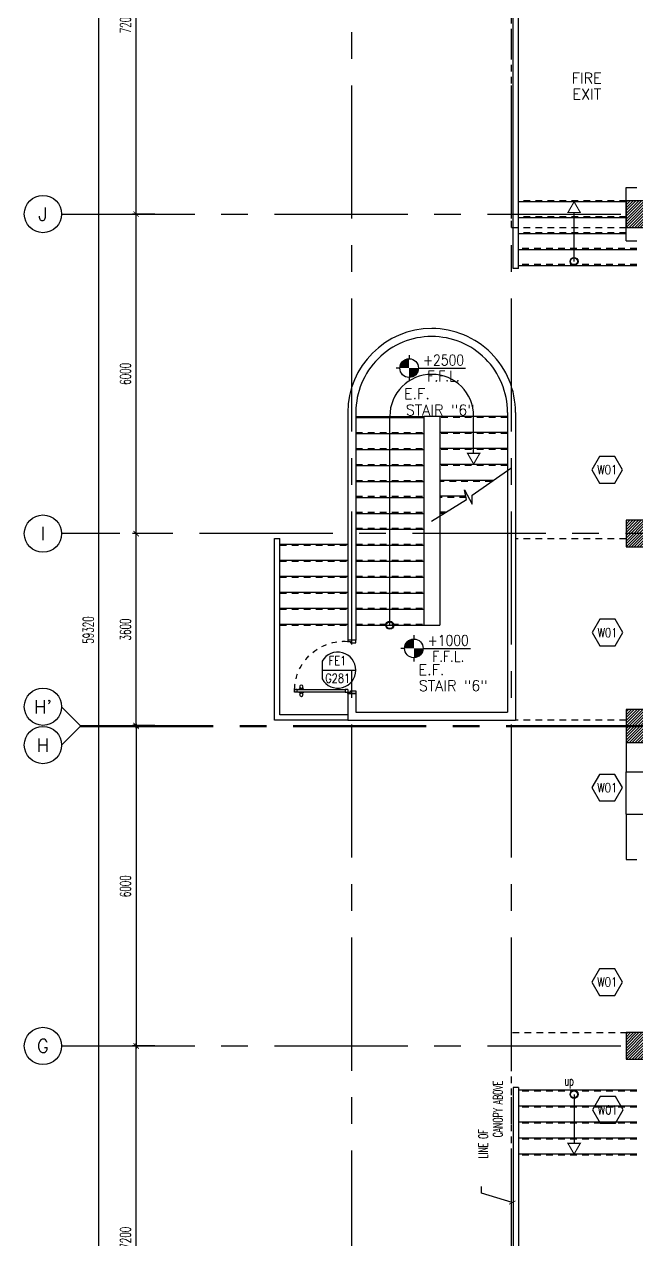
# Model space of a CAD drawing. Extents: x 417820 to 418166, y 43448 to 43632.
# Drawn here: x 417819.91 to 417831.41, y 43484.84 to 43507.66 of the extents above; entities that cross this region are included whole.
import ezdxf
from ezdxf.enums import TextEntityAlignment as Align

# ---------------------------------------------------------------- set-up
doc = ezdxf.new("R2010")
doc.units = 0
doc.header["$MEASUREMENT"] = 0
doc.header["$PDMODE"] = 3
doc.header["$PDSIZE"] = 0.1
for name, pattern in [('CENTERX2', [4, 2.5, -0.5, 0.5, -0.5]), ('HIDDEN', [0.375, 0.25, -0.125]), ('HIDDEN2', [0.1875, 0.125, -0.0625])]:
    doc.linetypes.add(name, pattern=pattern)
doc.layers.get('0').update_dxf_attribs({"linetype": 'CONTINUOUS'})
doc.layers.get('DEFPOINTS').update_dxf_attribs({"linetype": 'CONTINUOUS'})
for name, color, linetype in [('AX', 6, 'CONTINUOUS'), ('AX-CR', 2, 'CONTINUOUS'), ('AX-DIM', 4, 'CONTINUOUS'), ('AX-TXT', 4, 'CONTINUOUS'), ('AXES', 11, 'CENTERX2'), ('CANOPY-LN', 3, 'CONTINUOUS'), ('COL', 2, 'CONTINUOUS'), ('DOOR', 11, 'CONTINUOUS'), ('DOOR-CR', 2, 'CONTINUOUS'), ('DOOR-NO', 3, 'CONTINUOUS'), ('Handrail', 4, 'CONTINUOUS'), ('HAT', 8, 'CONTINUOUS'), ('HIDDEN', 9, 'HIDDEN2'), ('LEV-PL', 4, 'CONTINUOUS'), ('PART', 9, 'CONTINUOUS'), ('RM-NAME', 11, 'CONTINUOUS'), ('STR', 5, 'CONTINUOUS'), ('WALL', 2, 'CONTINUOUS'), ('WIN', 5, 'CONTINUOUS'), ('WIN-BOX', 3, 'CONTINUOUS'), ('WIN-NO', 5, 'CONTINUOUS')]:
    doc.layers.add(name, color=color, linetype=linetype)
doc.styles.add('ROMANS', font='ROMANS.shx', dxfattribs={"width": 0.6})
doc.styles.add('S', font='ROMANS.SHX')
doc.dimstyles.new('STANDARD in', dxfattribs={"dimtxt": 0.2, "dimasz": 0.1, "dimexe": 0.07, "dimexo": 0.05, "dimgap": 0.1, "dimtad": 1, "dimdec": 0, "dimlfac": 1000, "dimzin": 0, "dimdsep": 46, "dimtxsty": 'ROMANS', "dimblk": 'ARCHTICK', "dimcen": 0.05, "dimdle": 0.05, "dimclrd": 4, "dimclre": 4, "dimclrt": 2, "dimadec": 0, "dimazin": 0, "dimtfac": 1, "dimtdec": 0, "dimtmove": 2, "dimatfit": 3, "dimldrblk": 'ARCHTICK', "dimfxl": 0, "dimtolj": 1, "dimtzin": 0, "dimarcsym": 0})

# ---------------------------------------------------------------- blocks, each defined once
blk = doc.blocks.new('_ARCHTICK')
at = {"color": 0, "linetype": 'ByBlock', "const_width": 0.15}
blk.add_lwpolyline([(-0.5, -0.5), (0.5, 0.5)], dxfattribs=at)
blk = doc.blocks.new('*D113')
at = {"layer": 'AX-DIM', "color": 4, "linetype": 'ByBlock', "lineweight": -2}
for p, q in [((417822.005, 43494.444), (417822.005, 43498.144)), ((417822.355, 43498.094), (417821.935, 43498.094)), ((417822.355, 43494.494), (417821.935, 43494.494))]:
    blk.add_line(p, q, dxfattribs=at)
at = {"layer": 'DEFPOINTS', "color": 0, "linetype": 'ByBlock'}
for p in [(417822.005, 43498.094), (417822.405, 43498.094), (417822.405, 43494.494)]:
    blk.add_point(p, dxfattribs=at)
at = {"layer": 'AX-DIM', "color": 4, "linetype": 'ByBlock', "lineweight": -2, "xscale": 0.1, "yscale": 0.1, "zscale": 0.1}
for p, rotation in [((417822.005, 43498.094), 90), ((417822.005, 43494.494), 270)]:
    blk.add_blockref('_ARCHTICK', p, dxfattribs=dict(at, rotation=rotation))
at = {"layer": 'AX-DIM', "color": 2, "linetype": 'ByBlock', "insert": (417821.805, 43496.294), "char_height": 0.2, "attachment_point": 5, "rotation": 90, "style": 'ROMANS'}
blk.add_mtext('\\A1;3600', dxfattribs=at)
blk = doc.blocks.new('*D114')
at = {"layer": 'AX-DIM', "color": 4, "lineweight": -2}
for p, q in [((417821.305, 43466.574), (417821.305, 43525.994)), ((417831.157, 43525.944), (417821.235, 43525.944)), ((417831.157, 43466.624), (417821.235, 43466.624))]:
    blk.add_line(p, q, dxfattribs=at)
at = {"layer": 'DEFPOINTS', "color": 0}
for p in [(417821.305, 43525.944), (417831.207, 43525.944), (417831.207, 43466.624)]:
    blk.add_point(p, dxfattribs=at)
at = {"layer": 'AX-DIM', "color": 4, "lineweight": -2, "xscale": 0.1, "yscale": 0.1, "zscale": 0.1}
for p, rotation in [((417821.305, 43525.944), 90), ((417821.305, 43466.624), 270)]:
    blk.add_blockref('_ARCHTICK', p, dxfattribs=dict(at, rotation=rotation))
at = {"layer": 'AX-DIM', "color": 2, "insert": (417821.105, 43496.284), "char_height": 0.2, "attachment_point": 5, "rotation": 90, "style": 'ROMANS'}
blk.add_mtext('\\A1;59320', dxfattribs=at)
blk = doc.blocks.new('LEV1')
at = {"layer": 'LEV-PL'}
for p, q in [((0, 245), (0, 175)), ((-175, 0), (-245, 0)), ((175, 0), (1061, 0)), ((0, -175), (0, -245))]:
    blk.add_line(p, q, dxfattribs=at)
at = {"layer": 'LEV-PL', "const_width": 175}
for points in [[(-88, 0, -0.414214), (0, 88, -1)], [(88, 0, -0.414214), (0, -88, -1)]]:
    blk.add_lwpolyline(points, format="xyb", dxfattribs=at)
at = {"layer": 'LEV-PL'}
blk.add_circle((0, 0), 175, dxfattribs=at)
at = {"layer": 'LEV-PL', "color": 4, "style": 'S', "width": 0.85}
for tag, p in [('+0000', (646, 50)), ('F.F.L.', (646, -250))]:
    blk.add_attdef(tag, text='', height=200, dxfattribs=at).set_placement(p, align=Align.CENTER)
blk = doc.blocks.new('*D120')
at = {"layer": 'AX-DIM', "color": 4, "lineweight": -2}
for p, q in [((417822.355, 43488.474), (417821.935, 43488.474)), ((417822.005, 43481.224), (417822.005, 43488.524)), ((417822.355, 43481.274), (417821.935, 43481.274))]:
    blk.add_line(p, q, dxfattribs=at)
at = {"layer": 'DEFPOINTS', "color": 0}
for p in [(417822.005, 43488.474), (417822.405, 43488.474), (417822.405, 43481.274)]:
    blk.add_point(p, dxfattribs=at)
at = {"layer": 'AX-DIM', "color": 4, "lineweight": -2, "xscale": 0.1, "yscale": 0.1, "zscale": 0.1}
for p, rotation in [((417822.005, 43488.474), 90), ((417822.005, 43481.274), 270)]:
    blk.add_blockref('_ARCHTICK', p, dxfattribs=dict(at, rotation=rotation))
at = {"layer": 'AX-DIM', "color": 2, "insert": (417821.805, 43484.874), "char_height": 0.2, "attachment_point": 5, "rotation": 90, "style": 'ROMANS'}
blk.add_mtext('\\A1;7200', dxfattribs=at)
blk = doc.blocks.new('AXL')
at = {"layer": 'AX-CR'}
blk.add_circle((-350, 0), 350, dxfattribs=at)
at = {"layer": 'AX-TXT', "style": 'ROMANS'}
blk.add_attdef('AX', text='', height=250, dxfattribs=at).set_placement((-350, 0), align=Align.MIDDLE)
blk = doc.blocks.new('WW1')
at = {"layer": 'WIN-BOX'}
blk.add_lwpolyline([(144, -250), (289, 0), (144, 250), (-144, 250), (-289, 0), (-144, -250)], close=True, dxfattribs=at)
at = {"layer": 'WIN-NO', "style": 'ROMANS', "width": 0.8}
blk.add_attdef('W00', text='', height=170, dxfattribs=at).set_placement((0, 0), align=Align.MIDDLE)
blk = doc.blocks.new('*X77')
at = {"color": 0}
for p, q in [((24139, 32306), (24594, 32761)), ((24139, 32359), (24541, 32761)), ((24139, 32412), (24488, 32761)), ((24139, 32465), (24435, 32761)), ((24139, 32518), (24382, 32761)), ((24139, 32571), (24329, 32761)), ((24139, 32625), (24276, 32761)), ((24139, 32678), (24223, 32761)), ((24139, 32731), (24170, 32761)), ((24147, 32261), (24639, 32753)), ((24200, 32261), (24639, 32700)), ((24253, 32261), (24639, 32647)), ((24306, 32261), (24639, 32594)), ((24359, 32261), (24639, 32541)), ((24412, 32261), (24639, 32488)), ((24465, 32261), (24639, 32435)), ((24518, 32261), (24639, 32382)), ((24571, 32261), (24639, 32329)), ((24624, 32261), (24639, 32276))]:
    blk.add_line(p, q, dxfattribs=at)
blk = doc.blocks.new('COL50')
at = {"layer": 'COL'}
blk.add_lwpolyline([(-250, 250), (-250, -250), (250, -250), (250, 250)], close=True, dxfattribs=at)
blk = doc.blocks.new('*D124')
at = {"layer": 'AX-DIM', "color": 4, "linetype": 'ByBlock', "lineweight": -2}
for p, q in [((417822.355, 43511.294), (417821.935, 43511.294)), ((417822.005, 43504.044), (417822.005, 43511.344)), ((417822.355, 43504.094), (417821.935, 43504.094))]:
    blk.add_line(p, q, dxfattribs=at)
at = {"layer": 'DEFPOINTS', "color": 0, "linetype": 'ByBlock'}
for p in [(417822.005, 43511.294), (417822.405, 43511.294), (417822.405, 43504.094)]:
    blk.add_point(p, dxfattribs=at)
at = {"layer": 'AX-DIM', "color": 4, "linetype": 'ByBlock', "lineweight": -2, "xscale": 0.1, "yscale": 0.1, "zscale": 0.1}
for p, rotation in [((417822.005, 43511.294), 90), ((417822.005, 43504.094), 270)]:
    blk.add_blockref('_ARCHTICK', p, dxfattribs=dict(at, rotation=rotation))
at = {"layer": 'AX-DIM', "color": 2, "linetype": 'ByBlock', "insert": (417821.805, 43507.694), "char_height": 0.2, "attachment_point": 5, "rotation": 90, "style": 'ROMANS'}
blk.add_mtext('\\A1;7200', dxfattribs=at)
blk = doc.blocks.new('*D125')
at = {"layer": 'AX-DIM', "color": 4, "linetype": 'ByBlock', "lineweight": -2}
for p, q in [((417822.355, 43504.094), (417821.935, 43504.094)), ((417822.005, 43498.044), (417822.005, 43504.144)), ((417822.355, 43498.094), (417821.935, 43498.094))]:
    blk.add_line(p, q, dxfattribs=at)
at = {"layer": 'DEFPOINTS', "color": 0, "linetype": 'ByBlock'}
for p in [(417822.005, 43504.094), (417822.405, 43504.094), (417822.405, 43498.094)]:
    blk.add_point(p, dxfattribs=at)
at = {"layer": 'AX-DIM', "color": 4, "linetype": 'ByBlock', "lineweight": -2, "xscale": 0.1, "yscale": 0.1, "zscale": 0.1}
for p, rotation in [((417822.005, 43504.094), 90), ((417822.005, 43498.094), 270)]:
    blk.add_blockref('_ARCHTICK', p, dxfattribs=dict(at, rotation=rotation))
at = {"layer": 'AX-DIM', "color": 2, "linetype": 'ByBlock', "insert": (417821.805, 43501.094), "char_height": 0.2, "attachment_point": 5, "rotation": 90, "style": 'ROMANS'}
blk.add_mtext('\\A1;6000', dxfattribs=at)
blk = doc.blocks.new('*X80')
at = {"color": 0}
for p, q in [((24139, 47951), (24589, 48401)), ((24139, 48004), (24536, 48401)), ((24139, 48057), (24483, 48401)), ((24139, 48110), (24430, 48401)), ((24139, 48163), (24377, 48401)), ((24139, 48216), (24324, 48401)), ((24139, 48269), (24271, 48401)), ((24139, 48322), (24218, 48401)), ((24139, 48375), (24165, 48401)), ((24142, 47901), (24639, 48398)), ((24195, 47901), (24639, 48345)), ((24248, 47901), (24639, 48292)), ((24301, 47901), (24639, 48239)), ((24354, 47901), (24639, 48186)), ((24407, 47901), (24639, 48133)), ((24460, 47901), (24639, 48080)), ((24513, 47901), (24639, 48027)), ((24566, 47901), (24639, 47974)), ((24620, 47901), (24639, 47921))]:
    blk.add_line(p, q, dxfattribs=at)
blk = doc.blocks.new('*X79')
at = {"color": 0}
for p, q in [((24139, 41905), (24635, 42401)), ((24139, 41958), (24582, 42401)), ((24139, 42011), (24529, 42401)), ((24139, 42064), (24476, 42401)), ((24139, 42117), (24423, 42401)), ((24139, 42170), (24370, 42401)), ((24139, 42223), (24317, 42401)), ((24139, 42277), (24264, 42401)), ((24139, 42330), (24211, 42401)), ((24139, 42383), (24158, 42401)), ((24188, 41901), (24639, 42352)), ((24241, 41901), (24639, 42299)), ((24294, 41901), (24639, 42246)), ((24347, 41901), (24639, 42193)), ((24400, 41901), (24639, 42140)), ((24453, 41901), (24639, 42087)), ((24506, 41901), (24639, 42034)), ((24559, 41901), (24639, 41981)), ((24612, 41901), (24639, 41928))]:
    blk.add_line(p, q, dxfattribs=at)
blk = doc.blocks.new('*D141')
at = {"layer": 'AX-DIM', "color": 4, "linetype": 'ByBlock', "lineweight": -2}
for p, q in [((417822.355, 43494.474), (417821.935, 43494.474)), ((417822.005, 43494.524), (417822.005, 43488.424)), ((417822.355, 43488.474), (417821.935, 43488.474))]:
    blk.add_line(p, q, dxfattribs=at)
at = {"layer": 'DEFPOINTS', "color": 0, "linetype": 'ByBlock'}
for p in [(417822.405, 43494.474), (417822.005, 43488.474), (417822.405, 43488.474)]:
    blk.add_point(p, dxfattribs=at)
at = {"layer": 'AX-DIM', "color": 4, "linetype": 'ByBlock', "lineweight": -2, "xscale": 0.1, "yscale": 0.1, "zscale": 0.1}
for p, rotation in [((417822.005, 43494.474), 90), ((417822.005, 43488.474), 270)]:
    blk.add_blockref('_ARCHTICK', p, dxfattribs=dict(at, rotation=rotation))
at = {"layer": 'AX-DIM', "color": 2, "linetype": 'ByBlock', "insert": (417821.805, 43491.474), "char_height": 0.2, "attachment_point": 5, "rotation": 90, "style": 'ROMANS'}
blk.add_mtext('\\A1;6000', dxfattribs=at)
blk = doc.blocks.new('STL-DR')
at = {"layer": 'DOOR', "color": 0, "linetype": 'ByBlock'}
for p, q in [((50, 0), (0, 0)), ((0, -150), (0, 0)), ((50, -100), (50, 0)), ((0, -150), (25, -150)), ((25, -100), (50, -100)), ((25, -150), (25, -100)), ((75, -150), (25, -150)), ((25, -200), (25, -150)), ((75, -200), (25, -200)), ((75, -150), (75, -200)), ((950, -100), (950, 0)), ((950, 0), (1000, 0)), ((975, -100), (950, -100)), ((975, -150), (975, -100)), ((1000, -150), (975, -150)), ((1000, 0), (1000, -150)), ((18, -990), (9, -990)), ((9, -1055), (9, -990)), ((18, -1055), (9, -1055)), ((18, -978), (18, -1068)), ((25, -978), (18, -978)), ((18, -1055), (18, -990)), ((25, -1068), (18, -1068)), ((25, -1100), (75, -1100)), ((25, -1100), (25, -1150)), ((75, -978), (82, -978)), ((75, -1068), (82, -1068)), ((75, -1100), (75, -1150)), ((82, -978), (82, -1068)), ((82, -990), (91, -990)), ((82, -1055), (82, -990)), ((82, -1055), (91, -1055)), ((91, -1055), (91, -990)), ((25, -1150), (75, -1150)), ((75, -1150), (25, -1150))]:
    blk.add_line(p, q, dxfattribs=at)
at = {"layer": 'DOOR', "linetype": 'ByBlock'}
for p, q in [((25, -200), (25, -1100)), ((75, -1100), (75, -200))]:
    blk.add_line(p, q, dxfattribs=at)
at = {"layer": 'DOOR', "color": 0, "linetype": 'ByBlock'}
for centre in [(-24, -1023), (124, -1023)]:
    blk.add_circle(centre, 32.4, dxfattribs=at)
at = {"layer": 'DOOR', "linetype": 'HIDDEN', "ltscale": 0.5}
blk.add_arc((50, -223), 928, 271.544, 4.4816, dxfattribs=at)
at = {"layer": 'WALL'}
for p, q in [((0, 0), (0, -150)), ((0, 0), (0, -150)), ((1000, 0), (1000, -150))]:
    blk.add_line(p, q, dxfattribs=at)
blk = doc.blocks.new('DD1')
at = {"layer": 'DOOR-CR'}
blk.add_line((-316, 0), (316, 0), dxfattribs=at)
blk.add_lwpolyline([(-316, -166, 3.820224), (-316, 166)], format="xyb", close=True, dxfattribs=at)
at = {"layer": 'DOOR-NO', "color": 255, "style": 'ROMANS'}
for tag, width, p in [('G', 0.8, (-22, 156)), ('0000', 0.7, (-22, -136))]:
    blk.add_attdef(tag, text='', height=196, dxfattribs=dict(at, width=width)).set_placement(p, align=Align.MIDDLE)

msp = doc.modelspace()

# ---------------------------------------------------------------- hatches: boundary and pattern name
at = {"layer": 'HAT'}
h = msp.add_hatch(dxfattribs=at)
h.set_pattern_fill('ANSI31', color=256, scale=0.3, style=0)
h.set_pattern_definition([(45, (417480.111385, 43455.963322), (-0.0265165043, 0.0265165043), [])])
h.paths.add_polyline_path([(417831.4566, 43494.7943), (417831.2066, 43494.7943), (417831.2066, 43494.4943), (417831.4566, 43494.4943)])
h.paths.add_polyline_path([(417831.7066, 43494.7943), (417831.4566, 43494.7943), (417831.4566, 43494.4943), (417831.7066, 43494.4943)])
h.paths.add_polyline_path([(417831.4566, 43494.4743), (417831.2066, 43494.4743), (417831.2066, 43494.1743), (417831.4566, 43494.1743)])
h.paths.add_polyline_path([(417831.7066, 43494.4743), (417831.4566, 43494.4743), (417831.4566, 43494.1743), (417831.7066, 43494.1743)])

# ---------------------------------------------------------------- linework, layer by layer
for p, q in [((417828.3132, 43498.8145), (417829.0445, 43499.3223)), ((417828.1728, 43498.9131), (417828.3132, 43498.6442)), ((417828.2079, 43498.7377), (417828.1728, 43498.9131)), ((417828.3132, 43498.6442), (417828.3132, 43498.8145)), ((417827.5526, 43498.3286), (417828.2079, 43498.7377)), ((417827.8184, 43498.4945), (417827.7066, 43498.4945)), ((417827.7864, 43498.4745), (417827.7066, 43498.4745))]:
    msp.add_line(p, q)
at = {"layer": 'AXES'}
for p, q in [((417826.0566, 43460.01), (417826.0566, 43538.4875)), ((417829.0566, 43460.01), (417829.0566, 43538.4875)), ((417820.6052, 43504.0943), (417889.6966, 43504.0943)), ((417889.6966, 43498.0943), (417820.6052, 43498.0943)), ((417820.9552, 43494.4943), (417820.6052, 43494.8443)), ((417820.9552, 43494.4743), (417820.6052, 43494.1243)), ((417820.9552, 43494.4943), (417889.6966, 43494.4943)), ((417820.9552, 43494.4743), (417889.6966, 43494.4743)), ((417820.6052, 43488.4743), (417889.6966, 43488.4743))]:
    msp.add_line(p, q, dxfattribs=at)
at = {"layer": 'CANOPY-LN', "linetype": 'HIDDEN2'}
for p, q in [((417829.0566, 43503.8443), (417829.0566, 43511.5443)), ((417829.0566, 43503.8443), (417831.2066, 43503.8443)), ((417829.0566, 43481.0243), (417829.0566, 43488.7243)), ((417829.0766, 43488.7243), (417831.2066, 43488.7243))]:
    msp.add_line(p, q, dxfattribs=at)
at = {"layer": 'COL'}
for points in [[(417831.7066, 43494.7943), (417831.2066, 43494.7943), (417831.2066, 43494.4943), (417831.7066, 43494.4943)], [(417831.7066, 43494.4743), (417831.2066, 43494.4743), (417831.2066, 43494.1743), (417831.7066, 43494.1743)]]:
    msp.add_lwpolyline(points, close=True, dxfattribs=at)
at = {"layer": 'Handrail'}
for p, q in [((417829.0857, 43507.4693), (417829.0857, 43516.4693)), ((417829.1857, 43507.4693), (417829.1857, 43516.4693)), ((417829.0857, 43503.0736), (417829.0857, 43507.4693)), ((417829.1857, 43503.0736), (417829.1857, 43507.4693)), ((417829.1857, 43503.0736), (417829.0857, 43503.0736)), ((417824.6066, 43494.5943), (417824.6066, 43498.0037)), ((417824.6066, 43498.0037), (417824.7066, 43498.0037)), ((417824.7066, 43494.6943), (417824.7066, 43498.0037)), ((417825.9816, 43494.6943), (417824.7066, 43494.6943)), ((417825.9816, 43494.5943), (417824.6066, 43494.5943)), ((417829.0857, 43487.6954), (417829.0857, 43482.6993)), ((417829.1857, 43487.6954), (417829.0857, 43487.6954)), ((417829.1857, 43487.6954), (417829.1857, 43482.6993))]:
    msp.add_line(p, q, dxfattribs=at)
at = {"layer": 'HIDDEN'}
for p, q in [((417831.2066, 43497.9943), (417829.1316, 43497.9943)), ((417831.2066, 43494.5943), (417829.1316, 43494.5943))]:
    msp.add_line(p, q, dxfattribs=at)
at = {"layer": 'STR', "linetype": 'HIDDEN2'}
for p, q in [((417831.2057, 43504.3443), (417829.1857, 43504.3443)), ((417831.2057, 43504.0443), (417829.1857, 43504.0443)), ((417831.2057, 43503.7443), (417829.1857, 43503.7443)), ((417831.4057, 43503.4443), (417829.1857, 43503.4443)), ((417831.4057, 43503.1443), (417829.1857, 43503.1443)), ((417826.1316, 43500.2945), (417827.4066, 43500.2945)), ((417826.1316, 43500.2745), (417827.4066, 43500.2745)), ((417828.9816, 43500.2745), (417827.7066, 43500.2745)), ((417826.1316, 43499.9945), (417827.4066, 43499.9945)), ((417828.9816, 43499.9745), (417827.7066, 43499.9745)), ((417826.1316, 43499.6945), (417827.4066, 43499.6945)), ((417828.9816, 43499.6745), (417827.7066, 43499.6745)), ((417826.1316, 43499.3945), (417827.4066, 43499.3945)), ((417828.9816, 43499.3745), (417827.7066, 43499.3745)), ((417826.1316, 43499.0945), (417827.4066, 43499.0945)), ((417828.6877, 43499.0745), (417827.7066, 43499.0745)), ((417826.1316, 43498.7945), (417827.4066, 43498.7945)), ((417828.2005, 43498.7745), (417827.7066, 43498.7745)), ((417826.1316, 43498.4945), (417827.4066, 43498.4945)), ((417826.1316, 43498.1945), (417827.4066, 43498.1945)), ((417826.1316, 43497.8945), (417827.4066, 43497.8945)), ((417824.7066, 43497.8745), (417825.9816, 43497.8745)), ((417824.7066, 43497.5745), (417825.9816, 43497.5745)), ((417826.1316, 43497.5945), (417827.4066, 43497.5945)), ((417824.7066, 43497.2745), (417825.9816, 43497.2745)), ((417826.1316, 43497.2945), (417827.4066, 43497.2945)), ((417824.7066, 43496.9745), (417825.9816, 43496.9745)), ((417826.1316, 43496.9945), (417827.4066, 43496.9945)), ((417824.7066, 43496.6745), (417825.9816, 43496.6745)), ((417826.1316, 43496.6945), (417827.4066, 43496.6945)), ((417824.7066, 43496.3745), (417825.9816, 43496.3745)), ((417826.1316, 43496.3945), (417827.4066, 43496.3945)), ((417831.4057, 43487.6247), (417829.1857, 43487.6247)), ((417831.4057, 43487.3247), (417829.1857, 43487.3247)), ((417831.4057, 43487.0247), (417829.1857, 43487.0247)), ((417831.4057, 43486.7247), (417829.1857, 43486.7247)), ((417831.4057, 43486.4247), (417829.1857, 43486.4247))]:
    msp.add_line(p, q, dxfattribs=at)
at = {"layer": 'STR'}
for p, q in [((417831.2057, 43504.3243), (417829.1857, 43504.3243)), ((417830.2307, 43503.2043), (417830.2307, 43504.1243)), ((417831.2057, 43504.0243), (417829.1857, 43504.0243)), ((417831.2057, 43503.7243), (417829.1857, 43503.7243)), ((417831.4057, 43503.4243), (417829.1857, 43503.4243)), ((417831.4057, 43503.1243), (417829.1857, 43503.1243)), ((417826.1316, 43500.2945), (417827.4066, 43500.2945)), ((417826.1316, 43500.2745), (417827.4066, 43500.2745)), ((417826.7691, 43496.3745), (417826.7691, 43500.297)), ((417828.9816, 43500.2945), (417827.7066, 43500.2945)), ((417828.3441, 43499.6014), (417828.3441, 43500.297)), ((417826.1316, 43499.9745), (417827.4066, 43499.9745)), ((417828.9816, 43499.9945), (417827.7066, 43499.9945)), ((417826.1316, 43499.6745), (417827.4066, 43499.6745)), ((417828.9816, 43499.6945), (417827.7066, 43499.6945)), ((417826.1316, 43499.3745), (417827.4066, 43499.3745)), ((417828.9816, 43499.3945), (417827.7066, 43499.3945)), ((417826.1316, 43499.0745), (417827.4066, 43499.0745)), ((417828.7165, 43499.0945), (417827.7066, 43499.0945)), ((417826.1316, 43498.7745), (417827.4066, 43498.7745)), ((417828.1965, 43498.7945), (417827.7066, 43498.7945)), ((417826.1316, 43498.4745), (417827.4066, 43498.4745)), ((417827.8184, 43498.4945), (417827.7066, 43498.4945)), ((417827.7864, 43498.4745), (417827.7066, 43498.4745)), ((417826.1316, 43498.1745), (417827.4066, 43498.1745)), ((417824.7066, 43497.8945), (417825.9816, 43497.8945)), ((417826.1316, 43497.8745), (417827.4066, 43497.8745)), ((417824.7066, 43497.5945), (417825.9816, 43497.5945)), ((417826.1316, 43497.5745), (417827.4066, 43497.5745)), ((417824.7066, 43497.2945), (417825.9816, 43497.2945)), ((417826.1316, 43497.2745), (417827.4066, 43497.2745)), ((417824.7066, 43496.9945), (417825.9816, 43496.9945)), ((417826.1316, 43496.9745), (417827.4066, 43496.9745)), ((417824.7066, 43496.6945), (417825.9816, 43496.6945)), ((417826.1316, 43496.6745), (417827.4066, 43496.6745)), ((417824.7066, 43496.3945), (417825.9816, 43496.3945)), ((417826.1316, 43496.3745), (417827.4066, 43496.3745)), ((417831.4057, 43487.6447), (417829.1857, 43487.6447)), ((417830.2307, 43487.5647), (417830.2307, 43486.6447)), ((417831.4057, 43487.3447), (417829.1857, 43487.3447)), ((417831.4057, 43487.0447), (417829.1857, 43487.0447)), ((417831.4057, 43486.7447), (417829.1857, 43486.7447)), ((417831.4057, 43486.4447), (417829.1857, 43486.4447))]:
    msp.add_line(p, q, dxfattribs=at)
at = {"layer": 'STR', "const_width": 0.0215}
for points in [[(417830.1153, 43504.1243), (417830.3462, 43504.1243), (417830.2307, 43504.3243)], [(417828.2286, 43499.6014), (417828.4596, 43499.6014), (417828.3441, 43499.4014)], [(417830.1153, 43486.6447), (417830.3462, 43486.6447), (417830.2307, 43486.4447)]]:
    msp.add_lwpolyline(points, close=True, dxfattribs=at)
at = {"layer": 'STR'}
for centre, radius in [((417830.2307, 43503.2043), 0.075), ((417830.2307, 43503.2043), 0.065), ((417826.7691, 43496.3745), 0.075), ((417826.7691, 43496.3745), 0.065), ((417830.2307, 43487.5647), 0.075), ((417830.2307, 43487.5647), 0.065)]:
    msp.add_circle(centre, radius, dxfattribs=at)
msp.add_arc((417827.5566, 43500.297), 0.7875, 0, 180, dxfattribs=at)
at = {"layer": 'WALL'}
for p, q in [((417831.2057, 43504.5943), (417831.4066, 43504.5943)), ((417831.2057, 43503.5943), (417831.2057, 43504.5943)), ((417831.2057, 43503.5943), (417831.4066, 43503.5943)), ((417825.9816, 43500.3699), (417825.9816, 43496.0943)), ((417826.1316, 43500.3699), (417826.1316, 43496.0943)), ((417827.4066, 43500.2945), (417827.4066, 43496.3745)), ((417827.7066, 43500.2945), (417827.4066, 43500.2945)), ((417827.7066, 43500.2945), (417827.7066, 43496.3745)), ((417828.9816, 43500.3699), (417828.9816, 43494.7443)), ((417829.1316, 43500.3699), (417829.1316, 43494.5943)), ((417827.4066, 43496.3745), (417827.7066, 43496.3745)), ((417825.9816, 43495.0943), (417825.9816, 43494.5943)), ((417826.1316, 43495.0943), (417826.1316, 43494.7443)), ((417826.1316, 43494.7443), (417828.9816, 43494.7443)), ((417825.9816, 43494.5943), (417829.1316, 43494.5943)), ((417831.2066, 43494.1743), (417831.2066, 43493.6243)), ((417831.2066, 43493.6243), (417831.7066, 43493.6243)), ((417831.2066, 43492.8243), (417831.7066, 43492.8243)), ((417831.2066, 43492.8243), (417831.2066, 43491.9743)), ((417831.2066, 43491.9743), (417831.4066, 43491.9743))]:
    msp.add_line(p, q, dxfattribs=at)
for radius, start, end in [(1.575, 90, 180), (1.425, 90, 180.00002), (1.575, 359.99997, 90), (1.425, 359.99997, 90)]:
    msp.add_arc((417827.5566, 43500.3699), radius, start, end, dxfattribs=at)
at = {"layer": 'WIN'}
msp.add_line((417831.2066, 43492.8243), (417831.2066, 43493.6243), dxfattribs=at)

# ---------------------------------------------------------------- block references
at = {"layer": 'AX', "xscale": 0.001000000047497451, "yscale": 0.0009999999892897904, "zscale": 0.001}
for p, values in [((417820.6052, 43504.0943), {'AX': 'J'}), ((417820.6052, 43498.0943), {'AX': 'I'}), ((417820.6052, 43494.8443), {'AX': "H'"}), ((417820.6052, 43494.1243), {'AX': 'H'}), ((417820.6052, 43488.4743), {'AX': 'G'})]:
    msp.add_blockref('AXL', p, dxfattribs=at).add_auto_attribs(values)
at = {"layer": 'COL', "xscale": 0.001000000047497451, "yscale": 0.0009999999892897904, "zscale": 0.001}
for p in [(417831.4566, 43504.0943), (417831.4566, 43498.0943), (417831.4566, 43488.4743)]:
    msp.add_blockref('COL50', p, dxfattribs=at)
at = {"layer": 'DOOR', "color": 1, "xscale": -0.0009999999892897904, "yscale": 0.0009999999892897904, "zscale": 0.001, "rotation": 270}
msp.add_blockref('STL-DR', (417826.1316, 43495.0943), dxfattribs=at)
at = {"layer": 'DOOR-NO'}
ref = msp.add_blockref('DD1', (417825.8131, 43495.5308), dxfattribs=dict(at, xscale=0.001000000047497451, yscale=0.0009999999892897904, zscale=0.001))
ref.add_attrib('G', 'FE1', dxfattribs={"height": 0.17, "style": 'ROMANS', "width": 0.8}).set_placement((417825.7852, 43495.7088), align=Align.MIDDLE)
ref.add_attrib('000', 'G281', dxfattribs={"height": 0.17, "style": 'ROMANS', "width": 0.8}).set_placement((417825.7907, 43495.379), align=Align.MIDDLE)
at = {"layer": 'HAT', "xscale": 0.001000000047497451, "yscale": 0.0009999999892897904, "zscale": 0.001}
for name, p in [('*X80', (417807.0674, 43455.9433)), ('*X79', (417807.0674, 43455.9433)), ('*X77', (417807.0674, 43455.9633))]:
    msp.add_blockref(name, p, dxfattribs=at)
at = {"layer": 'PART', "xscale": 0.001000000047497451, "yscale": 0.0009999999892897904, "zscale": 0.001}
for p, values in [((417827.1324, 43501.202), {'F.F.L.': 'F.F.L.', '+0000': '+2500'}), ((417827.2209, 43495.9398), {'F.F.L.': 'F.F.L.', '+0000': '+1000'})]:
    msp.add_blockref('LEV1', p, dxfattribs=at).add_auto_attribs(values)
at = {"layer": 'WIN-NO', "xscale": 0.001000000047497451, "yscale": 0.0009999999892897904, "zscale": 0.001}
for p in [(417830.8525, 43499.2943), (417830.8576, 43496.2357), (417830.8525, 43493.3243), (417830.8525, 43489.6743), (417830.8626, 43487.2743)]:
    msp.add_blockref('WW1', p, dxfattribs=at).add_auto_attribs({'W00': 'W01'})

# ---------------------------------------------------------------- texts
at = {"layer": 'CANOPY-LN', "color": 4, "insert": (417830.0526, 43487.7899), "char_height": 0.175, "attachment_point": 4, "style": 'ROMANS'}
msp.add_mtext('up ', dxfattribs=at)
at = {"layer": 'CANOPY-LN', "color": 4, "char_height": 0.175, "attachment_point": 6, "rotation": 90, "style": 'ROMANS'}
for s, insert in [('CANOPY ABOVE', (417828.7978, 43487.8208)), ('LINE OF ', (417828.524, 43486.9088))]:
    msp.add_mtext(s, dxfattribs=dict(at, insert=insert))
at = {"layer": 'RM-NAME', "style": 'ROMANS'}
for s, p in [('FIRE', (417830.4681, 43506.6443)), ('EXIT', (417830.4681, 43506.3443)), ('E.F.', (417827.2783, 43500.7198)), ('STAIR "6"', (417827.7159, 43500.4147)), ('E.F.', (417827.551, 43495.539)), ('STAIR "6"', (417827.96, 43495.239))]:
    msp.add_text(s, height=0.2, dxfattribs=at).set_placement(p, align=Align.MIDDLE)

# ---------------------------------------------------------------- dimensions: what is measured, and where the dimension line sits
at = {"layer": 'AX-DIM'}
dim = msp.add_linear_dim(base=(417821.3052, 43525.9443), p1=(417831.2066, 43466.6243), p2=(417831.2066, 43525.9443), angle=90, dimstyle='STANDARD in', dxfattribs=at)
dim.commit()
dim.dimension.update_dxf_attribs({"geometry": '*D114', "text_midpoint": (417821.1052, 43496.2843)})
at = {"layer": 'AX-DIM', "color": 1, "linetype": 'ByBlock'}
for base, p1, p2, picture, middle in [((417822.0052, 43511.2943), (417822.4052, 43504.0943), (417822.4052, 43511.2943), '*D124', (417821.8052, 43507.6943)), ((417822.0052, 43504.0943), (417822.4052, 43498.0943), (417822.4052, 43504.0943), '*D125', (417821.8052, 43501.0943)), ((417822.0052, 43498.0943), (417822.4052, 43494.4943), (417822.4052, 43498.0943), '*D113', (417821.8052, 43496.2943)), ((417822.0052, 43488.4743), (417822.4052, 43494.4743), (417822.4052, 43488.4743), '*D141', (417821.8052, 43491.4743))]:
    dim = msp.add_linear_dim(base=base, p1=p1, p2=p2, angle=90, dimstyle='STANDARD in', dxfattribs=at)
    dim.commit()
    dim.dimension.update_dxf_attribs({"geometry": picture, "text_midpoint": middle})
at = {"layer": 'AX-DIM', "color": 6}
dim = msp.add_linear_dim(base=(417822.0052, 43488.4743), p1=(417822.4052, 43481.2743), p2=(417822.4052, 43488.4743), angle=90, dimstyle='STANDARD in', dxfattribs=at)
dim.commit()
dim.dimension.update_dxf_attribs({"geometry": '*D120', "text_midpoint": (417821.8052, 43484.8743)})

# ---------------------------------------------------------------- leaders
at = {"layer": 'CANOPY-LN', "color": 11}
msp.add_leader([(417829.0696, 43485.5341), (417828.4933, 43485.7098), (417828.4933, 43485.8347)], dimstyle='STANDARD in', dxfattribs=at)

doc.saveas('drawing.dxf')
